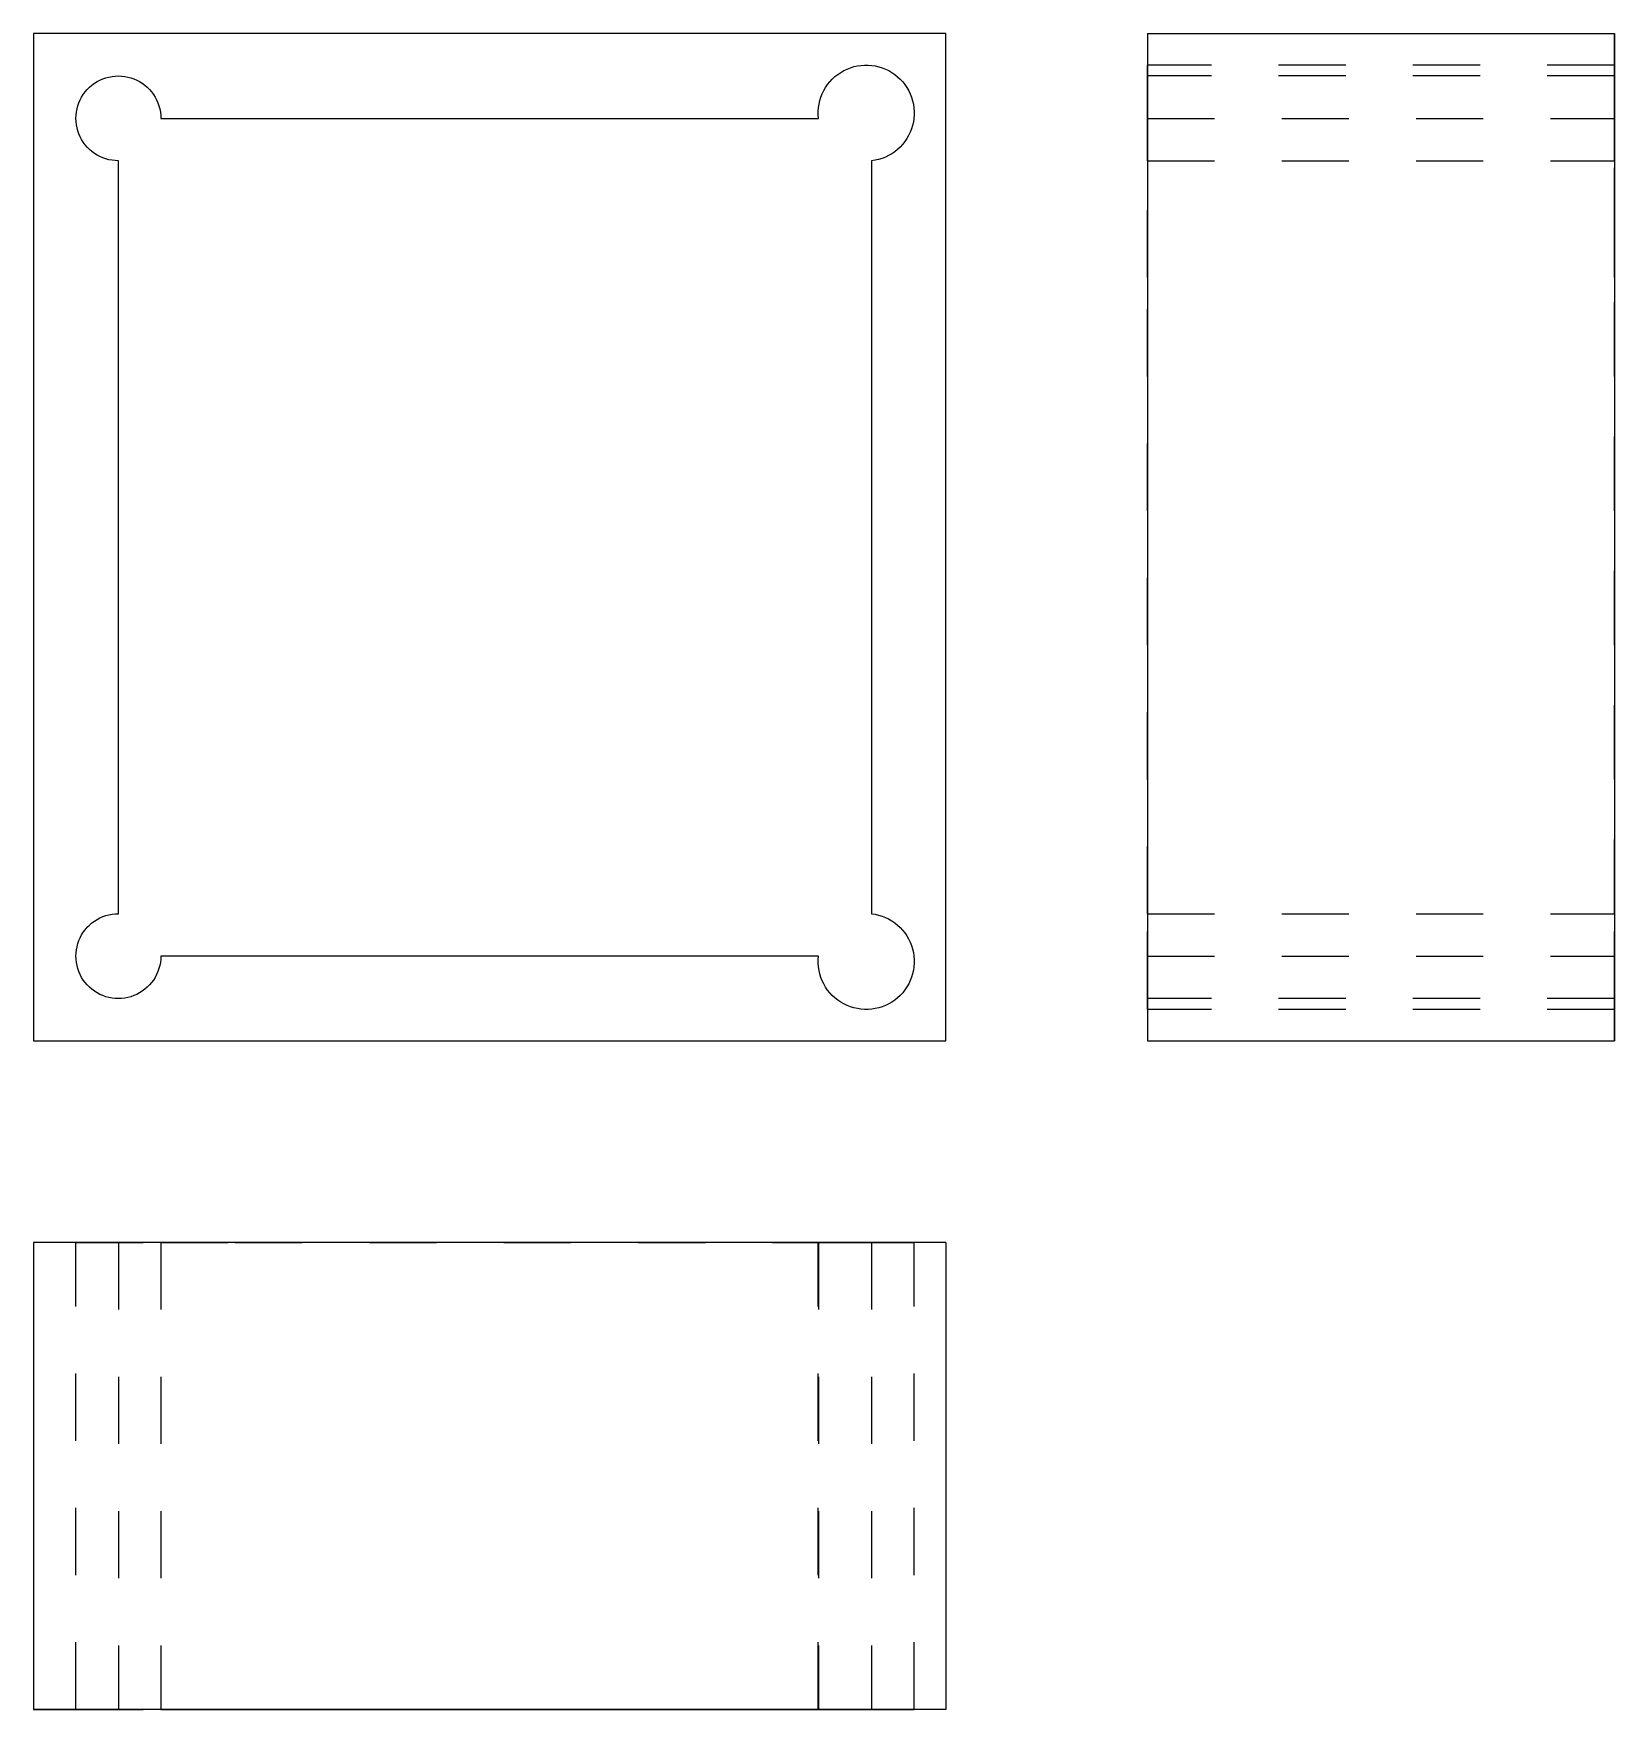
# Model space of a CAD drawing. Extents: x 0 to 2.35, y 0 to 2.5.
import ezdxf

# ---------------------------------------------------------------- set-up
doc = ezdxf.new("R2010")
doc.units = 0
doc.linetypes.add('HIDDEN', pattern=[0.075, 0.050025, -0.024975])
for name, color, linetype in [('FRONT', 7, 'CONTINUOUS'), ('LEFT', 7, 'CONTINUOUS'), ('LEFT_HID', 7, 'HIDDEN'), ('TOP', 7, 'CONTINUOUS'), ('TOP_HID', 7, 'HIDDEN')]:
    doc.layers.add(name, color=color, linetype=linetype)

msp = doc.modelspace()

# ---------------------------------------------------------------- linework, layer by layer
at = {"layer": 'FRONT'}
for p, q in [((1.357895, 2.495313), (0, 2.495313)), ((0, 2.495313), (0, 0.995313)), ((1.357895, 0.995313), (1.357895, 2.495313)), ((1.215966, 2.444406), (1.221077, 2.445974)), ((1.221077, 2.445974), (1.226291, 2.447155)), ((1.226291, 2.447155), (1.231579, 2.447944)), ((1.231579, 2.447944), (1.236911, 2.448335)), ((1.236911, 2.448335), (1.242257, 2.448327)), ((1.242257, 2.448327), (1.247588, 2.447919)), ((1.247588, 2.447919), (1.252873, 2.447114)), ((1.252873, 2.447114), (1.258083, 2.445917)), ((1.258083, 2.445917), (1.263189, 2.444333)), ((0.086937, 2.418376), (0.090738, 2.42118)), ((0.090738, 2.42118), (0.094737, 2.423693)), ((0.094737, 2.423693), (0.098913, 2.4259)), ((0.098913, 2.4259), (0.103242, 2.427789)), ((0.103242, 2.427789), (0.1077, 2.429349)), ((0.1077, 2.429349), (0.112262, 2.430571)), ((0.112262, 2.430571), (0.116903, 2.431449)), ((0.116903, 2.431449), (0.121596, 2.431978)), ((0.121596, 2.431978), (0.126316, 2.432155)), ((0.126316, 2.432155), (0.131036, 2.431978)), ((0.131036, 2.431978), (0.135729, 2.431449)), ((0.135729, 2.431449), (0.14037, 2.430571)), ((0.14037, 2.430571), (0.144932, 2.429349)), ((0.144932, 2.429349), (0.14939, 2.427789)), ((0.14939, 2.427789), (0.153719, 2.4259)), ((0.153719, 2.4259), (0.157895, 2.423693)), ((0.157895, 2.423693), (0.161894, 2.42118)), ((0.161894, 2.42118), (0.165694, 2.418376)), ((1.182019, 2.419432), (1.185358, 2.423607)), ((1.185358, 2.423607), (1.189001, 2.42752)), ((1.189001, 2.42752), (1.192925, 2.431151)), ((1.192925, 2.431151), (1.19711, 2.434477)), ((1.19711, 2.434477), (1.201532, 2.437482)), ((1.201532, 2.437482), (1.206166, 2.440148)), ((1.206166, 2.440148), (1.210987, 2.44246)), ((1.210987, 2.44246), (1.215966, 2.444406)), ((1.263189, 2.444333), (1.268163, 2.442372)), ((1.268163, 2.442372), (1.272976, 2.440045)), ((1.272976, 2.440045), (1.277602, 2.437365)), ((1.277602, 2.437365), (1.282014, 2.434346)), ((1.282014, 2.434346), (1.286189, 2.431007)), ((1.286189, 2.431007), (1.290103, 2.427364)), ((1.290103, 2.427364), (1.293733, 2.42344)), ((1.293733, 2.42344), (1.29706, 2.419255)), ((0.067524, 2.392071), (0.069412, 2.3964)), ((0.069412, 2.3964), (0.071619, 2.400576)), ((0.071619, 2.400576), (0.074132, 2.404575)), ((0.074132, 2.404575), (0.076937, 2.408375)), ((0.076937, 2.408375), (0.080018, 2.411955)), ((0.080018, 2.411955), (0.083358, 2.415295)), ((0.083358, 2.415295), (0.086937, 2.418376)), ((0.165694, 2.418376), (0.169274, 2.415295)), ((0.169274, 2.415295), (0.172614, 2.411955)), ((0.172614, 2.411955), (0.175695, 2.408375)), ((0.175695, 2.408375), (0.178499, 2.404575)), ((0.178499, 2.404575), (0.181012, 2.400576)), ((0.181012, 2.400576), (0.183219, 2.3964)), ((0.183219, 2.3964), (0.185108, 2.392071)), ((1.169251, 2.390291), (1.170448, 2.395501)), ((1.170448, 2.395501), (1.172032, 2.400607)), ((1.172032, 2.400607), (1.173993, 2.405581)), ((1.173993, 2.405581), (1.17632, 2.410394)), ((1.17632, 2.410394), (1.179, 2.41502)), ((1.179, 2.41502), (1.182019, 2.419432)), ((1.29706, 2.419255), (1.300064, 2.414833)), ((1.300064, 2.414833), (1.30273, 2.410199)), ((1.30273, 2.410199), (1.305043, 2.405379)), ((1.305043, 2.405379), (1.306988, 2.400399)), ((1.306988, 2.400399), (1.308556, 2.395288)), ((0.063158, 2.368997), (0.063334, 2.373717)), ((0.063334, 2.373717), (0.063863, 2.37841)), ((0.063863, 2.37841), (0.064741, 2.383051)), ((0.064741, 2.383051), (0.065964, 2.387613)), ((0.065964, 2.387613), (0.067524, 2.392071)), ((0.185108, 2.392071), (0.186668, 2.387613)), ((0.186668, 2.387613), (0.18789, 2.383051)), ((0.18789, 2.383051), (0.188768, 2.37841)), ((0.188768, 2.37841), (0.189297, 2.373717)), ((0.189297, 2.373717), (0.189474, 2.368997)), ((1.16803, 2.374329), (1.168038, 2.379675)), ((1.168421, 2.368997), (1.16803, 2.374329)), ((1.168038, 2.379675), (1.168446, 2.385005)), ((1.168446, 2.385005), (1.169251, 2.390291)), ((1.308556, 2.395288), (1.309738, 2.390074)), ((1.309738, 2.390074), (1.310526, 2.384786)), ((1.310909, 2.374108), (1.310502, 2.368778)), ((1.310526, 2.384786), (1.310918, 2.379454)), ((1.310918, 2.379454), (1.310909, 2.374108)), ((0.063334, 2.364277), (0.063158, 2.368997)), ((0.063863, 2.359584), (0.063334, 2.364277)), ((0.064741, 2.354943), (0.063863, 2.359584)), ((0.065964, 2.350381), (0.064741, 2.354943)), ((0.067524, 2.345923), (0.065964, 2.350381)), ((0.069412, 2.341594), (0.067524, 2.345923)), ((0.189474, 2.368997), (0.3, 2.368997)), ((0.3, 2.368997), (1.168421, 2.368997)), ((1.304954, 2.348202), (1.302627, 2.343389)), ((1.306915, 2.353176), (1.304954, 2.348202)), ((1.308499, 2.358282), (1.306915, 2.353176)), ((1.309697, 2.363492), (1.308499, 2.358282)), ((1.310502, 2.368778), (1.309697, 2.363492)), ((0.071619, 2.337418), (0.069412, 2.341594)), ((0.074132, 2.333419), (0.071619, 2.337418)), ((0.076937, 2.329618), (0.074132, 2.333419)), ((0.080018, 2.326038), (0.076937, 2.329618)), ((0.083358, 2.322699), (0.080018, 2.326038)), ((0.086937, 2.319618), (0.083358, 2.322699)), ((1.286022, 2.322632), (1.281837, 2.319305)), ((1.289947, 2.326263), (1.286022, 2.322632)), ((1.293589, 2.330176), (1.289947, 2.326263)), ((1.296929, 2.334351), (1.293589, 2.330176)), ((1.299947, 2.338763), (1.296929, 2.334351)), ((1.302627, 2.343389), (1.299947, 2.338763)), ((0.090738, 2.316813), (0.086937, 2.319618)), ((0.094737, 2.3143), (0.090738, 2.316813)), ((0.098913, 2.312093), (0.094737, 2.3143)), ((0.103242, 2.310205), (0.098913, 2.312093)), ((0.1077, 2.308645), (0.103242, 2.310205)), ((0.112262, 2.307422), (0.1077, 2.308645)), ((0.116903, 2.306544), (0.112262, 2.307422)), ((0.121596, 2.306015), (0.116903, 2.306544)), ((0.126316, 2.305839), (0.121596, 2.306015)), ((0.126316, 2.132155), (0.126316, 2.305839)), ((1.252656, 2.306627), (1.247368, 2.305839)), ((1.247368, 2.305839), (1.247368, 1.295313)), ((1.25787, 2.307809), (1.252656, 2.306627)), ((1.262981, 2.309377), (1.25787, 2.307809)), ((1.267961, 2.311322), (1.262981, 2.309377)), ((1.272781, 2.313635), (1.267961, 2.311322)), ((1.277415, 2.316301), (1.272781, 2.313635)), ((1.281837, 2.319305), (1.277415, 2.316301)), ((0.126316, 1.184786), (0.126316, 2.132155)), ((1.247368, 1.295313), (1.247368, 1.184786)), ((0.086937, 1.171007), (0.090738, 1.173812)), ((0.090738, 1.173812), (0.094737, 1.176325)), ((0.094737, 1.176325), (0.098913, 1.178532)), ((0.098913, 1.178532), (0.103242, 1.18042)), ((0.103242, 1.18042), (0.1077, 1.18198)), ((0.1077, 1.18198), (0.112262, 1.183203)), ((0.112262, 1.183203), (0.116903, 1.184081)), ((0.116903, 1.184081), (0.121596, 1.18461)), ((0.121596, 1.18461), (0.126316, 1.184786)), ((1.247368, 1.184786), (1.252656, 1.183998)), ((1.252656, 1.183998), (1.25787, 1.182816)), ((1.25787, 1.182816), (1.262981, 1.181248)), ((1.262981, 1.181248), (1.267961, 1.179303)), ((1.267961, 1.179303), (1.272781, 1.17699)), ((1.272781, 1.17699), (1.277415, 1.174324)), ((1.277415, 1.174324), (1.281837, 1.17132)), ((0.067524, 1.144702), (0.069412, 1.149031)), ((0.069412, 1.149031), (0.071619, 1.153207)), ((0.071619, 1.153207), (0.074132, 1.157206)), ((0.074132, 1.157206), (0.076937, 1.161007)), ((0.076937, 1.161007), (0.080018, 1.164587)), ((0.080018, 1.164587), (0.083358, 1.167926)), ((0.083358, 1.167926), (0.086937, 1.171007)), ((1.281837, 1.17132), (1.286022, 1.167993)), ((1.286022, 1.167993), (1.289947, 1.164362)), ((1.289947, 1.164362), (1.293589, 1.160449)), ((1.293589, 1.160449), (1.296929, 1.156274)), ((1.296929, 1.156274), (1.299947, 1.151862)), ((1.299947, 1.151862), (1.302627, 1.147236)), ((0.063158, 1.121628), (0.063334, 1.126348)), ((0.063334, 1.126348), (0.063863, 1.131041)), ((0.063863, 1.131041), (0.064741, 1.135682)), ((0.064741, 1.135682), (0.065964, 1.140244)), ((0.065964, 1.140244), (0.067524, 1.144702)), ((1.302627, 1.147236), (1.304954, 1.142423)), ((1.304954, 1.142423), (1.306915, 1.137449)), ((1.306915, 1.137449), (1.308499, 1.132343)), ((1.308499, 1.132343), (1.309697, 1.127133)), ((1.309697, 1.127133), (1.310502, 1.121847)), ((0.063334, 1.116908), (0.063158, 1.121628)), ((0.063863, 1.112215), (0.063334, 1.116908)), ((0.064741, 1.107574), (0.063863, 1.112215)), ((0.065964, 1.103012), (0.064741, 1.107574)), ((0.067524, 1.098554), (0.065964, 1.103012)), ((0.069412, 1.094225), (0.067524, 1.098554)), ((0.185108, 1.098554), (0.183219, 1.094225)), ((0.186668, 1.103012), (0.185108, 1.098554)), ((0.18789, 1.107574), (0.186668, 1.103012)), ((0.188768, 1.112215), (0.18789, 1.107574)), ((0.189297, 1.116908), (0.188768, 1.112215)), ((0.189474, 1.121628), (0.189297, 1.116908)), ((0.789474, 1.121628), (0.189474, 1.121628)), ((1.168421, 1.121628), (0.789474, 1.121628)), ((1.16803, 1.116296), (1.168421, 1.121628)), ((1.168038, 1.11095), (1.16803, 1.116296)), ((1.168446, 1.10562), (1.168038, 1.11095)), ((1.169251, 1.100334), (1.168446, 1.10562)), ((1.170448, 1.095124), (1.169251, 1.100334)), ((1.309738, 1.100551), (1.308556, 1.095337)), ((1.310526, 1.105839), (1.309738, 1.100551)), ((1.310502, 1.121847), (1.310909, 1.116517)), ((1.310918, 1.111171), (1.310526, 1.105839)), ((1.310909, 1.116517), (1.310918, 1.111171)), ((0.071619, 1.090049), (0.069412, 1.094225)), ((0.074132, 1.08605), (0.071619, 1.090049)), ((0.076937, 1.08225), (0.074132, 1.08605)), ((0.080018, 1.07867), (0.076937, 1.08225)), ((0.083358, 1.07533), (0.080018, 1.07867)), ((0.086937, 1.072249), (0.083358, 1.07533)), ((0.169274, 1.07533), (0.165694, 1.072249)), ((0.172614, 1.07867), (0.169274, 1.07533)), ((0.175695, 1.08225), (0.172614, 1.07867)), ((0.178499, 1.08605), (0.175695, 1.08225)), ((0.181012, 1.090049), (0.178499, 1.08605)), ((0.183219, 1.094225), (0.181012, 1.090049)), ((1.172032, 1.090018), (1.170448, 1.095124)), ((1.173993, 1.085044), (1.172032, 1.090018)), ((1.17632, 1.080231), (1.173993, 1.085044)), ((1.179, 1.075605), (1.17632, 1.080231)), ((1.182019, 1.071193), (1.179, 1.075605)), ((1.300064, 1.075792), (1.29706, 1.07137)), ((1.30273, 1.080426), (1.300064, 1.075792)), ((1.305043, 1.085246), (1.30273, 1.080426)), ((1.306988, 1.090226), (1.305043, 1.085246)), ((1.308556, 1.095337), (1.306988, 1.090226)), ((0.090738, 1.069445), (0.086937, 1.072249)), ((0.094737, 1.066932), (0.090738, 1.069445)), ((0.098913, 1.064725), (0.094737, 1.066932)), ((0.103242, 1.062836), (0.098913, 1.064725)), ((0.1077, 1.061276), (0.103242, 1.062836)), ((0.112262, 1.060054), (0.1077, 1.061276)), ((0.116903, 1.059176), (0.112262, 1.060054)), ((0.121596, 1.058647), (0.116903, 1.059176)), ((0.126316, 1.05847), (0.121596, 1.058647)), ((0.131036, 1.058647), (0.126316, 1.05847)), ((0.135729, 1.059176), (0.131036, 1.058647)), ((0.14037, 1.060054), (0.135729, 1.059176)), ((0.144932, 1.061276), (0.14037, 1.060054)), ((0.14939, 1.062836), (0.144932, 1.061276)), ((0.153719, 1.064725), (0.14939, 1.062836)), ((0.157895, 1.066932), (0.153719, 1.064725)), ((0.161894, 1.069445), (0.157895, 1.066932)), ((0.165694, 1.072249), (0.161894, 1.069445)), ((1.185358, 1.067018), (1.182019, 1.071193)), ((1.189001, 1.063105), (1.185358, 1.067018)), ((1.192925, 1.059474), (1.189001, 1.063105)), ((1.19711, 1.056148), (1.192925, 1.059474)), ((1.201532, 1.053143), (1.19711, 1.056148)), ((1.206166, 1.050477), (1.201532, 1.053143)), ((1.210987, 1.048165), (1.206166, 1.050477)), ((1.215966, 1.046219), (1.210987, 1.048165)), ((1.268163, 1.048253), (1.263189, 1.046292)), ((1.272976, 1.05058), (1.268163, 1.048253)), ((1.277602, 1.05326), (1.272976, 1.05058)), ((1.282014, 1.056279), (1.277602, 1.05326)), ((1.286189, 1.059618), (1.282014, 1.056279)), ((1.290103, 1.063261), (1.286189, 1.059618)), ((1.293733, 1.067185), (1.290103, 1.063261)), ((1.29706, 1.07137), (1.293733, 1.067185)), ((1.221077, 1.044651), (1.215966, 1.046219)), ((1.226291, 1.04347), (1.221077, 1.044651)), ((1.231579, 1.042681), (1.226291, 1.04347)), ((1.236911, 1.04229), (1.231579, 1.042681)), ((1.242257, 1.042298), (1.236911, 1.04229)), ((1.247588, 1.042706), (1.242257, 1.042298)), ((1.252873, 1.043511), (1.247588, 1.042706)), ((1.258083, 1.044708), (1.252873, 1.043511)), ((1.263189, 1.046292), (1.258083, 1.044708)), ((0, 0.995313), (1.357895, 0.995313))]:
    msp.add_line(p, q, dxfattribs=at)
at = {"layer": 'LEFT'}
for p, q in [((1.657895, 2.495313), (2.353207, 2.495313)), ((1.657895, 2.495313), (1.657895, 0.995313)), ((2.353207, 2.495313), (2.353207, 0.995313)), ((1.657895, 0.995313), (2.353207, 0.995313))]:
    msp.add_line(p, q, dxfattribs=at)
at = {"layer": 'LEFT_HID', "linetype": 'HIDDEN'}
for p, q in [((2.353207, 0.995313), (2.353207, 2.495313)), ((1.657895, 2.368997), (1.657895, 2.448381)), ((1.657895, 2.448381), (1.657895, 2.305839)), ((2.353207, 2.448381), (1.657895, 2.448381)), ((2.353207, 2.368997), (2.353207, 2.448381)), ((2.353207, 2.448381), (2.353207, 2.305839)), ((1.657895, 2.305839), (1.657895, 2.432155)), ((1.657895, 2.432155), (1.657895, 2.368997)), ((2.353207, 2.432155), (1.657895, 2.432155)), ((2.353207, 2.305839), (2.353207, 2.432155)), ((2.353207, 2.432155), (2.353207, 2.368997)), ((1.657895, 2.368997), (2.353207, 2.368997)), ((1.657895, 2.368997), (2.353207, 2.368997)), ((1.657895, 2.368997), (2.353207, 2.368997)), ((1.657895, 2.132155), (1.657895, 2.305839)), ((1.657895, 2.305839), (1.657895, 1.295313)), ((1.657895, 2.305839), (2.353207, 2.305839)), ((1.657895, 2.305839), (2.353207, 2.305839)), ((2.353207, 2.132155), (2.353207, 2.305839)), ((2.353207, 2.305839), (2.353207, 1.295313)), ((1.657895, 1.184786), (1.657895, 2.132155)), ((2.353207, 1.184786), (2.353207, 2.132155)), ((1.657895, 1.295313), (1.657895, 1.184786)), ((2.353207, 1.295313), (2.353207, 1.184786)), ((1.657895, 1.184786), (1.657895, 1.042244)), ((1.657895, 1.05847), (1.657895, 1.184786)), ((1.657895, 1.184786), (2.353207, 1.184786)), ((1.657895, 1.184786), (2.353207, 1.184786)), ((2.353207, 1.184786), (2.353207, 1.042244)), ((2.353207, 1.05847), (2.353207, 1.184786)), ((1.657895, 1.042244), (1.657895, 1.121628)), ((1.657895, 1.121628), (1.657895, 1.05847)), ((1.657895, 1.121628), (2.353207, 1.121628)), ((1.657895, 1.121628), (2.353207, 1.121628)), ((1.657895, 1.121628), (2.353207, 1.121628)), ((2.353207, 1.042244), (2.353207, 1.121628)), ((2.353207, 1.121628), (2.353207, 1.05847)), ((2.353207, 1.05847), (1.657895, 1.05847)), ((2.353207, 1.042244), (1.657895, 1.042244))]:
    msp.add_line(p, q, dxfattribs=at)
at = {"layer": 'TOP'}
for p, q in [((0, 0.695313), (0, 0)), ((1.357895, 0.695313), (0, 0.695313)), ((1.357895, 0.695313), (1.357895, 0)), ((1.357895, 0), (0, 0))]:
    msp.add_line(p, q, dxfattribs=at)
at = {"layer": 'TOP_HID', "linetype": 'HIDDEN'}
for p, q in [((0.126316, 0.695313), (0.063158, 0.695313)), ((0.063158, 0.695313), (0.189474, 0.695313)), ((0.189474, 0.695313), (0.063158, 0.695313)), ((0.063158, 0.695313), (0.126316, 0.695313)), ((0.063158, 0), (0.063158, 0.695313)), ((0.063158, 0), (0.063158, 0.695313)), ((0.126316, 0.695313), (0.126316, 0)), ((0.126316, 0.695313), (0.126316, 0)), ((0.126316, 0.695313), (0.126316, 0)), ((0.189474, 0.695313), (0.3, 0.695313)), ((0.789474, 0.695313), (0.189474, 0.695313)), ((0.189474, 0.695313), (0.189474, 0)), ((0.189474, 0.695313), (0.189474, 0)), ((0.3, 0.695313), (1.168421, 0.695313)), ((1.168421, 0.695313), (0.789474, 0.695313)), ((1.168421, 0.695313), (1.167984, 0.695313)), ((1.167984, 0.695313), (1.310964, 0.695313)), ((1.310964, 0.695313), (1.167984, 0.695313)), ((1.167984, 0.695313), (1.168421, 0.695313)), ((1.167984, 0), (1.167984, 0.695313)), ((1.167984, 0), (1.167984, 0.695313)), ((1.168421, 0.695313), (1.168421, 0)), ((1.168421, 0.695313), (1.168421, 0)), ((1.310964, 0.695313), (1.247368, 0.695313)), ((1.247368, 0.695313), (1.310964, 0.695313)), ((1.247368, 0.695313), (1.247368, 0)), ((1.247368, 0.695313), (1.247368, 0)), ((1.247368, 0.695313), (1.247368, 0)), ((1.310964, 0), (1.310964, 0.695313)), ((1.310964, 0), (1.310964, 0.695313)), ((0, 0), (1.357895, 0)), ((0.126316, 0), (0.063158, 0)), ((0.063158, 0), (0.189474, 0)), ((0.189474, 0), (0.063158, 0)), ((0.063158, 0), (0.126316, 0)), ((0.189474, 0), (0.3, 0)), ((0.789474, 0), (0.189474, 0)), ((0.3, 0), (1.168421, 0)), ((1.168421, 0), (0.789474, 0)), ((1.168421, 0), (1.167984, 0)), ((1.167984, 0), (1.310964, 0)), ((1.310964, 0), (1.167984, 0)), ((1.167984, 0), (1.168421, 0)), ((1.310964, 0), (1.247368, 0)), ((1.247368, 0), (1.310964, 0))]:
    msp.add_line(p, q, dxfattribs=at)

doc.saveas('drawing.dxf')
